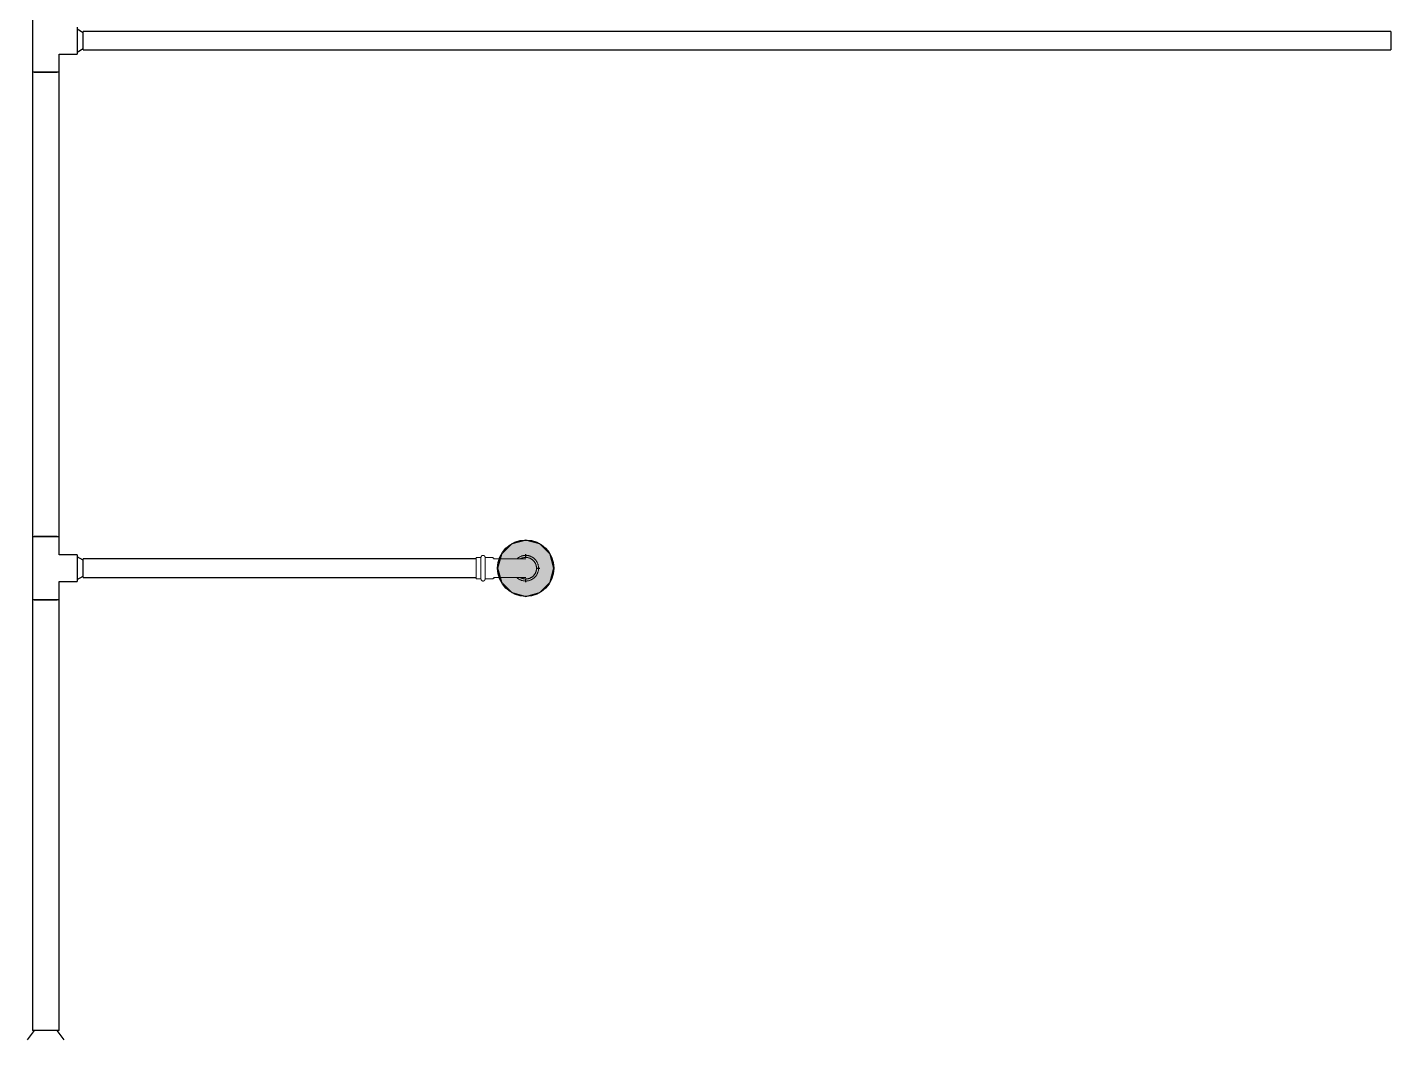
# Model space of a CAD drawing. Header units: inches. Extents: x -3327 to -1, y 8 to 1328.
# Drawn here: x -3028.3 to -2931.4, y 1123.6 to 1195.6 of the extents above; entities that cross this region are included whole.
import ezdxf

# ---------------------------------------------------------------- set-up
doc = ezdxf.new("R2010")
doc.units = ezdxf.units.IN
doc.header["$MEASUREMENT"] = 0
doc.layers.add('P-PIPE', color=3, linetype='Continuous', lineweight=9)
doc.layers.add('X - REF - FP', color=7, linetype='Continuous', true_color=0xb90000)

# ---------------------------------------------------------------- blocks, each defined once
blk = doc.blocks.new('Victaulic-VicPress316-Elbow 90-45deg Style P568_P571 - Standard-523083-SECOND LEVEL')
at = {"layer": 'P-PIPE'}
for p, q in [((-3178.283, 1233.462), (-3178.283, 1232.568)), ((-3176.968, 1232.571), (-3176.968, 1233.462)), ((-3178.392, 1232.416), (-3178.392, 1231.964)), ((-3176.859, 1231.964), (-3176.859, 1232.416)), ((-3177.625, 1231.964), (-3178.392, 1231.964)), ((-3178.392, 1231.673), (-3178.392, 1231.335)), ((-3177.625, 1231.673), (-3178.392, 1231.673)), ((-3178.392, 1231.335), (-3177.625, 1231.335)), ((-3176.859, 1231.964), (-3177.625, 1231.964)), ((-3176.859, 1231.673), (-3177.625, 1231.673)), ((-3177.625, 1231.335), (-3176.859, 1231.335)), ((-3176.859, 1231.335), (-3176.859, 1231.673))]:
    blk.add_line(p, q, dxfattribs=at)
at = {"layer": 'P-PIPE', "flags": 128}
for points in [[(-3177.625, 1235.767), (-3177.661, 1235.766), (-3177.698, 1235.764), (-3177.734, 1235.76), (-3177.77, 1235.755), (-3177.806, 1235.749), (-3177.842, 1235.741), (-3177.877, 1235.731), (-3177.912, 1235.721), (-3177.946, 1235.708), (-3177.98, 1235.695), (-3178.013, 1235.68), (-3178.046, 1235.664), (-3178.078, 1235.646), (-3178.109, 1235.628), (-3178.14, 1235.608), (-3178.17, 1235.586), (-3178.198, 1235.564), (-3178.226, 1235.54), (-3178.253, 1235.516), (-3178.279, 1235.49), (-3178.304, 1235.464), (-3178.328, 1235.436), (-3178.351, 1235.407), (-3178.372, 1235.378), (-3178.392, 1235.348), (-3178.412, 1235.317), (-3178.429, 1235.285), (-3178.446, 1235.252), (-3178.461, 1235.219), (-3178.475, 1235.185), (-3178.488, 1235.151), (-3178.499, 1235.116), (-3178.508, 1235.081), (-3178.517, 1235.046), (-3178.524, 1235.01), (-3178.529, 1234.974), (-3178.533, 1234.938), (-3178.536, 1234.901), (-3178.537, 1234.865), (-3178.537, 1234.828), (-3178.535, 1234.792), (-3178.532, 1234.755), (-3178.527, 1234.719), (-3178.521, 1234.683), (-3178.513, 1234.648), (-3178.504, 1234.612), (-3178.494, 1234.577), (-3178.482, 1234.543), (-3178.469, 1234.509), (-3178.454, 1234.475), (-3178.438, 1234.442), (-3178.421, 1234.41), (-3178.403, 1234.379), (-3178.383, 1234.348), (-3178.362, 1234.318), (-3178.34, 1234.289), (-3178.317, 1234.261), (-3178.293, 1234.234)], [(-3177.625, 1235.621), (-3177.656, 1235.621), (-3177.686, 1235.619), (-3177.717, 1235.616), (-3177.747, 1235.612), (-3177.777, 1235.606), (-3177.807, 1235.599), (-3177.837, 1235.591), (-3177.866, 1235.582), (-3177.895, 1235.572), (-3177.924, 1235.561), (-3177.951, 1235.548), (-3177.979, 1235.535), (-3178.006, 1235.52), (-3178.032, 1235.504), (-3178.058, 1235.487), (-3178.083, 1235.47), (-3178.107, 1235.451), (-3178.13, 1235.431), (-3178.153, 1235.41), (-3178.175, 1235.389), (-3178.196, 1235.366), (-3178.216, 1235.343), (-3178.235, 1235.319), (-3178.253, 1235.294), (-3178.27, 1235.269), (-3178.286, 1235.243), (-3178.301, 1235.216), (-3178.315, 1235.189), (-3178.328, 1235.161), (-3178.339, 1235.133), (-3178.35, 1235.104), (-3178.359, 1235.075), (-3178.368, 1235.045), (-3178.375, 1235.015), (-3178.38, 1234.985), (-3178.385, 1234.955), (-3178.388, 1234.924), (-3178.391, 1234.894), (-3178.391, 1234.863), (-3178.391, 1234.832), (-3178.39, 1234.802), (-3178.387, 1234.771), (-3178.383, 1234.741), (-3178.378, 1234.711), (-3178.371, 1234.681), (-3178.364, 1234.651), (-3178.355, 1234.622), (-3178.345, 1234.593), (-3178.334, 1234.564), (-3178.322, 1234.536), (-3178.309, 1234.508), (-3178.294, 1234.481), (-3178.283, 1234.461)], [(-3176.968, 1234.223), (-3176.946, 1234.246), (-3176.922, 1234.274), (-3176.899, 1234.302), (-3176.878, 1234.332), (-3176.858, 1234.362), (-3176.838, 1234.393), (-3176.821, 1234.425), (-3176.804, 1234.458), (-3176.789, 1234.491), (-3176.775, 1234.524), (-3176.762, 1234.559), (-3176.751, 1234.593), (-3176.742, 1234.629), (-3176.733, 1234.664), (-3176.726, 1234.7), (-3176.721, 1234.736), (-3176.717, 1234.772), (-3176.714, 1234.809), (-3176.713, 1234.845), (-3176.713, 1234.881), (-3176.715, 1234.918), (-3176.718, 1234.954), (-3176.723, 1234.99), (-3176.729, 1235.026), (-3176.737, 1235.062), (-3176.746, 1235.097), (-3176.756, 1235.132), (-3176.768, 1235.167), (-3176.781, 1235.201), (-3176.796, 1235.234), (-3176.812, 1235.267), (-3176.829, 1235.299), (-3176.847, 1235.331), (-3176.867, 1235.362), (-3176.888, 1235.392), (-3176.91, 1235.421), (-3176.933, 1235.449), (-3176.957, 1235.476), (-3176.983, 1235.502), (-3177.009, 1235.527), (-3177.036, 1235.551), (-3177.065, 1235.574), (-3177.094, 1235.596), (-3177.124, 1235.617), (-3177.155, 1235.636), (-3177.187, 1235.655), (-3177.219, 1235.671), (-3177.252, 1235.687), (-3177.285, 1235.701), (-3177.32, 1235.714), (-3177.354, 1235.726), (-3177.389, 1235.736), (-3177.425, 1235.745), (-3177.46, 1235.752), (-3177.496, 1235.758), (-3177.533, 1235.762), (-3177.569, 1235.765), (-3177.605, 1235.767), (-3177.625, 1235.767)], [(-3176.964, 1234.467), (-3176.949, 1234.494), (-3176.935, 1234.521), (-3176.922, 1234.549), (-3176.911, 1234.577), (-3176.9, 1234.606), (-3176.891, 1234.635), (-3176.882, 1234.665), (-3176.875, 1234.694), (-3176.87, 1234.725), (-3176.865, 1234.755), (-3176.862, 1234.785), (-3176.859, 1234.816), (-3176.859, 1234.847), (-3176.859, 1234.877), (-3176.86, 1234.908), (-3176.863, 1234.938), (-3176.867, 1234.969), (-3176.872, 1234.999), (-3176.879, 1235.029), (-3176.886, 1235.059), (-3176.895, 1235.088), (-3176.905, 1235.117), (-3176.916, 1235.146), (-3176.928, 1235.174), (-3176.941, 1235.201), (-3176.956, 1235.229), (-3176.971, 1235.255), (-3176.988, 1235.281), (-3177.005, 1235.306), (-3177.024, 1235.33), (-3177.043, 1235.354), (-3177.064, 1235.377), (-3177.085, 1235.399), (-3177.107, 1235.42), (-3177.13, 1235.44), (-3177.154, 1235.46), (-3177.179, 1235.478), (-3177.204, 1235.495), (-3177.23, 1235.512), (-3177.256, 1235.527), (-3177.284, 1235.541), (-3177.311, 1235.554), (-3177.34, 1235.566), (-3177.368, 1235.577), (-3177.397, 1235.587), (-3177.427, 1235.595), (-3177.457, 1235.603), (-3177.487, 1235.609), (-3177.517, 1235.614), (-3177.547, 1235.617), (-3177.578, 1235.62), (-3177.608, 1235.621), (-3177.625, 1235.621)], [(-3178.283, 1234.855), (-3178.283, 1234.854), (-3178.283, 1234.85), (-3178.283, 1234.845), (-3178.283, 1234.837), (-3178.283, 1234.827), (-3178.283, 1234.815), (-3178.283, 1234.801), (-3178.283, 1234.784), (-3178.283, 1234.766), (-3178.283, 1234.745), (-3178.283, 1234.722), (-3178.283, 1234.697), (-3178.283, 1234.671), (-3178.283, 1234.642), (-3178.283, 1234.612), (-3178.283, 1234.579), (-3178.283, 1234.545), (-3178.283, 1234.509), (-3178.283, 1234.472), (-3178.283, 1234.432), (-3178.283, 1234.392), (-3178.283, 1234.349), (-3178.283, 1234.306), (-3178.283, 1234.261), (-3178.283, 1234.214), (-3178.283, 1234.167), (-3178.283, 1234.118), (-3178.283, 1234.069), (-3178.283, 1234.018), (-3178.283, 1233.967), (-3178.283, 1233.914), (-3178.283, 1233.861), (-3178.283, 1233.808), (-3178.283, 1233.753), (-3178.283, 1233.699), (-3178.283, 1233.644), (-3178.283, 1233.588), (-3178.283, 1233.533), (-3178.283, 1233.477), (-3178.283, 1233.462)], [(-3176.968, 1233.462), (-3176.968, 1233.518), (-3176.968, 1233.573), (-3176.968, 1233.629), (-3176.968, 1233.684), (-3176.968, 1233.739), (-3176.968, 1233.793), (-3176.968, 1233.847), (-3176.968, 1233.9), (-3176.968, 1233.953), (-3176.968, 1234.004), (-3176.968, 1234.055), (-3176.968, 1234.105), (-3176.968, 1234.154), (-3176.968, 1234.202), (-3176.968, 1234.248), (-3176.968, 1234.294), (-3176.968, 1234.338), (-3176.968, 1234.38), (-3176.968, 1234.422), (-3176.968, 1234.461), (-3176.968, 1234.499), (-3176.968, 1234.535), (-3176.968, 1234.57), (-3176.968, 1234.603), (-3176.968, 1234.634), (-3176.968, 1234.663), (-3176.968, 1234.69), (-3176.968, 1234.716), (-3176.968, 1234.739), (-3176.968, 1234.76), (-3176.968, 1234.779), (-3176.968, 1234.796), (-3176.968, 1234.811), (-3176.968, 1234.824), (-3176.968, 1234.835), (-3176.968, 1234.843), (-3176.968, 1234.849), (-3176.968, 1234.853), (-3176.968, 1234.855), (-3176.968, 1234.855)], [(-3178.392, 1232.416), (-3178.391, 1232.427), (-3178.391, 1232.438), (-3178.39, 1232.448), (-3178.388, 1232.459), (-3178.386, 1232.47), (-3178.384, 1232.481), (-3178.381, 1232.491), (-3178.378, 1232.502), (-3178.374, 1232.512), (-3178.37, 1232.522), (-3178.366, 1232.532), (-3178.361, 1232.542), (-3178.355, 1232.551), (-3178.35, 1232.561), (-3178.344, 1232.57), (-3178.338, 1232.579), (-3178.331, 1232.587), (-3178.324, 1232.596), (-3178.317, 1232.604), (-3178.309, 1232.611), (-3178.301, 1232.619), (-3178.293, 1232.626), (-3178.284, 1232.633), (-3178.283, 1232.634)], [(-3176.968, 1232.634), (-3176.959, 1232.627), (-3176.951, 1232.62), (-3176.943, 1232.613), (-3176.935, 1232.605), (-3176.927, 1232.597), (-3176.92, 1232.589), (-3176.914, 1232.58), (-3176.907, 1232.571), (-3176.901, 1232.562), (-3176.896, 1232.553), (-3176.89, 1232.543), (-3176.885, 1232.534), (-3176.881, 1232.524), (-3176.877, 1232.514), (-3176.873, 1232.503), (-3176.87, 1232.493), (-3176.867, 1232.483), (-3176.864, 1232.472), (-3176.862, 1232.461), (-3176.861, 1232.45), (-3176.86, 1232.44), (-3176.859, 1232.429), (-3176.859, 1232.418), (-3176.859, 1232.416)], [(-3178.392, 1231.673), (-3178.397, 1231.673), (-3178.403, 1231.674), (-3178.409, 1231.674), (-3178.415, 1231.675), (-3178.42, 1231.676), (-3178.426, 1231.678), (-3178.432, 1231.679), (-3178.437, 1231.681), (-3178.443, 1231.683), (-3178.448, 1231.685), (-3178.453, 1231.687), (-3178.459, 1231.69), (-3178.464, 1231.693), (-3178.469, 1231.696), (-3178.474, 1231.699), (-3178.478, 1231.702), (-3178.483, 1231.706), (-3178.487, 1231.709), (-3178.492, 1231.713), (-3178.496, 1231.717), (-3178.5, 1231.722), (-3178.504, 1231.726), (-3178.507, 1231.731), (-3178.511, 1231.735), (-3178.514, 1231.74), (-3178.517, 1231.745), (-3178.52, 1231.75), (-3178.522, 1231.755), (-3178.525, 1231.761), (-3178.527, 1231.766), (-3178.529, 1231.772), (-3178.531, 1231.777), (-3178.532, 1231.783), (-3178.534, 1231.788), (-3178.535, 1231.794), (-3178.536, 1231.8), (-3178.536, 1231.806), (-3178.537, 1231.811), (-3178.537, 1231.817), (-3178.537, 1231.823), (-3178.537, 1231.829), (-3178.536, 1231.835), (-3178.535, 1231.84), (-3178.534, 1231.846), (-3178.533, 1231.852), (-3178.532, 1231.858), (-3178.53, 1231.863), (-3178.528, 1231.869), (-3178.526, 1231.874), (-3178.524, 1231.879), (-3178.521, 1231.885), (-3178.519, 1231.89), (-3178.516, 1231.895), (-3178.512, 1231.9), (-3178.509, 1231.904), (-3178.506, 1231.909), (-3178.502, 1231.914), (-3178.498, 1231.918), (-3178.494, 1231.922), (-3178.49, 1231.926), (-3178.485, 1231.93), (-3178.481, 1231.934), (-3178.476, 1231.937), (-3178.471, 1231.94), (-3178.467, 1231.944), (-3178.461, 1231.946), (-3178.456, 1231.949), (-3178.451, 1231.952), (-3178.446, 1231.954), (-3178.44, 1231.956), (-3178.435, 1231.958), (-3178.429, 1231.959), (-3178.423, 1231.961), (-3178.418, 1231.962), (-3178.412, 1231.963), (-3178.406, 1231.964), (-3178.4, 1231.964), (-3178.395, 1231.964), (-3178.392, 1231.964)], [(-3177.625, 1231.964), (-3177.656, 1231.964), (-3177.686, 1231.964), (-3177.717, 1231.964), (-3177.747, 1231.964), (-3177.777, 1231.964), (-3177.807, 1231.964), (-3177.837, 1231.964), (-3177.866, 1231.964), (-3177.895, 1231.964), (-3177.924, 1231.964), (-3177.951, 1231.964), (-3177.979, 1231.964), (-3178.006, 1231.964), (-3178.032, 1231.964), (-3178.058, 1231.964), (-3178.083, 1231.964), (-3178.107, 1231.964), (-3178.13, 1231.964), (-3178.153, 1231.964), (-3178.175, 1231.964), (-3178.196, 1231.964), (-3178.216, 1231.964), (-3178.235, 1231.964), (-3178.253, 1231.964), (-3178.27, 1231.964), (-3178.286, 1231.964), (-3178.301, 1231.964), (-3178.315, 1231.964), (-3178.328, 1231.964), (-3178.339, 1231.964), (-3178.35, 1231.964), (-3178.359, 1231.964), (-3178.368, 1231.964), (-3178.375, 1231.964), (-3178.38, 1231.964), (-3178.385, 1231.964), (-3178.388, 1231.964), (-3178.391, 1231.964), (-3178.391, 1231.964), (-3178.392, 1231.964)], [(-3178.392, 1231.964), (-3178.391, 1231.964), (-3178.389, 1231.964), (-3178.386, 1231.964), (-3178.382, 1231.964), (-3178.376, 1231.964), (-3178.37, 1231.964), (-3178.362, 1231.964), (-3178.353, 1231.964)], [(-3178.35, 1231.673), (-3178.359, 1231.673), (-3178.368, 1231.673), (-3178.375, 1231.673), (-3178.38, 1231.673), (-3178.385, 1231.673), (-3178.388, 1231.673), (-3178.391, 1231.673), (-3178.391, 1231.673), (-3178.392, 1231.673)], [(-3178.392, 1231.673), (-3178.391, 1231.673), (-3178.389, 1231.673), (-3178.386, 1231.673), (-3178.382, 1231.673), (-3178.376, 1231.673), (-3178.37, 1231.673), (-3178.362, 1231.673), (-3178.353, 1231.673), (-3178.342, 1231.673), (-3178.331, 1231.673), (-3178.319, 1231.673), (-3178.305, 1231.673), (-3178.29, 1231.673), (-3178.274, 1231.673), (-3178.258, 1231.673), (-3178.24, 1231.673), (-3178.221, 1231.673), (-3178.201, 1231.673), (-3178.181, 1231.673), (-3178.159, 1231.673), (-3178.137, 1231.673), (-3178.113, 1231.673), (-3178.089, 1231.673), (-3178.065, 1231.673), (-3178.039, 1231.673), (-3178.013, 1231.673), (-3177.986, 1231.673), (-3177.959, 1231.673), (-3177.931, 1231.673), (-3177.903, 1231.673), (-3177.874, 1231.673), (-3177.845, 1231.673), (-3177.815, 1231.673), (-3177.785, 1231.673), (-3177.755, 1231.673), (-3177.725, 1231.673), (-3177.695, 1231.673), (-3177.664, 1231.673), (-3177.633, 1231.673), (-3177.625, 1231.673)], [(-3176.859, 1231.964), (-3176.859, 1231.964), (-3176.861, 1231.964), (-3176.864, 1231.964), (-3176.868, 1231.964), (-3176.874, 1231.964), (-3176.88, 1231.964), (-3176.888, 1231.964), (-3176.897, 1231.964), (-3176.908, 1231.964), (-3176.919, 1231.964), (-3176.932, 1231.964), (-3176.945, 1231.964), (-3176.96, 1231.964), (-3176.976, 1231.964), (-3176.992, 1231.964), (-3177.01, 1231.964), (-3177.029, 1231.964), (-3177.049, 1231.964), (-3177.069, 1231.964), (-3177.091, 1231.964), (-3177.113, 1231.964), (-3177.137, 1231.964), (-3177.161, 1231.964), (-3177.185, 1231.964), (-3177.211, 1231.964), (-3177.237, 1231.964), (-3177.264, 1231.964), (-3177.291, 1231.964), (-3177.319, 1231.964), (-3177.347, 1231.964), (-3177.376, 1231.964), (-3177.405, 1231.964), (-3177.435, 1231.964), (-3177.465, 1231.964), (-3177.495, 1231.964), (-3177.525, 1231.964), (-3177.556, 1231.964), (-3177.586, 1231.964), (-3177.617, 1231.964), (-3177.625, 1231.964)], [(-3177.625, 1231.673), (-3177.594, 1231.673), (-3177.564, 1231.673), (-3177.533, 1231.673), (-3177.503, 1231.673), (-3177.473, 1231.673), (-3177.443, 1231.673), (-3177.413, 1231.673), (-3177.384, 1231.673), (-3177.355, 1231.673), (-3177.327, 1231.673), (-3177.299, 1231.673), (-3177.271, 1231.673), (-3177.244, 1231.673), (-3177.218, 1231.673), (-3177.192, 1231.673), (-3177.167, 1231.673), (-3177.143, 1231.673), (-3177.12, 1231.673), (-3177.097, 1231.673), (-3177.075, 1231.673), (-3177.054, 1231.673), (-3177.034, 1231.673), (-3177.015, 1231.673), (-3176.997, 1231.673), (-3176.98, 1231.673), (-3176.964, 1231.673), (-3176.949, 1231.673), (-3176.935, 1231.673), (-3176.922, 1231.673), (-3176.911, 1231.673), (-3176.9, 1231.673), (-3176.891, 1231.673), (-3176.882, 1231.673), (-3176.875, 1231.673), (-3176.87, 1231.673), (-3176.865, 1231.673), (-3176.862, 1231.673), (-3176.859, 1231.673), (-3176.859, 1231.673), (-3176.859, 1231.673)], [(-3176.9, 1231.964), (-3176.891, 1231.964), (-3176.882, 1231.964), (-3176.875, 1231.964), (-3176.87, 1231.964), (-3176.865, 1231.964), (-3176.862, 1231.964), (-3176.859, 1231.964), (-3176.859, 1231.964), (-3176.859, 1231.964)], [(-3176.859, 1231.673), (-3176.859, 1231.673), (-3176.861, 1231.673), (-3176.864, 1231.673), (-3176.868, 1231.673), (-3176.874, 1231.673), (-3176.88, 1231.673), (-3176.888, 1231.673), (-3176.897, 1231.673)], [(-3176.859, 1231.964), (-3176.853, 1231.964), (-3176.847, 1231.964), (-3176.841, 1231.963), (-3176.835, 1231.962), (-3176.83, 1231.961), (-3176.824, 1231.96), (-3176.818, 1231.959), (-3176.813, 1231.957), (-3176.807, 1231.955), (-3176.802, 1231.953), (-3176.797, 1231.95), (-3176.791, 1231.948), (-3176.786, 1231.945), (-3176.781, 1231.942), (-3176.776, 1231.939), (-3176.772, 1231.936), (-3176.767, 1231.932), (-3176.763, 1231.928), (-3176.758, 1231.924), (-3176.754, 1231.92), (-3176.75, 1231.916), (-3176.746, 1231.912), (-3176.743, 1231.907), (-3176.739, 1231.902), (-3176.736, 1231.897), (-3176.733, 1231.893), (-3176.73, 1231.887), (-3176.728, 1231.882), (-3176.725, 1231.877), (-3176.723, 1231.872), (-3176.721, 1231.866), (-3176.719, 1231.861), (-3176.718, 1231.855), (-3176.716, 1231.849), (-3176.715, 1231.844), (-3176.714, 1231.838), (-3176.714, 1231.832), (-3176.713, 1231.826), (-3176.713, 1231.82), (-3176.713, 1231.815), (-3176.713, 1231.809), (-3176.714, 1231.803), (-3176.715, 1231.797), (-3176.716, 1231.791), (-3176.717, 1231.786), (-3176.718, 1231.78), (-3176.72, 1231.775), (-3176.722, 1231.769), (-3176.724, 1231.764), (-3176.726, 1231.758), (-3176.729, 1231.753), (-3176.731, 1231.748), (-3176.734, 1231.743), (-3176.738, 1231.738), (-3176.741, 1231.733), (-3176.744, 1231.729), (-3176.748, 1231.724), (-3176.752, 1231.72), (-3176.756, 1231.716), (-3176.76, 1231.712), (-3176.765, 1231.708), (-3176.769, 1231.704), (-3176.774, 1231.701), (-3176.779, 1231.697), (-3176.784, 1231.694), (-3176.789, 1231.691), (-3176.794, 1231.689), (-3176.799, 1231.686), (-3176.804, 1231.684), (-3176.81, 1231.682), (-3176.815, 1231.68), (-3176.821, 1231.678), (-3176.827, 1231.677), (-3176.832, 1231.676), (-3176.838, 1231.675), (-3176.844, 1231.674), (-3176.85, 1231.674), (-3176.855, 1231.673), (-3176.859, 1231.673)]]:
    blk.add_lwpolyline(points, dxfattribs=at)

msp = doc.modelspace()

# ---------------------------------------------------------------- hatches: boundary and pattern name
at = {"layer": 'X - REF - FP'}
h = msp.add_hatch(color=256, dxfattribs=at)
edge = h.paths.add_edge_path(flags=0)
edge.add_arc((-2992.873, 1157.133), 2, 0, 360)
msp.add_hatch(color=256, dxfattribs=at).paths.add_polyline_path([(-2992.873, 1155.133), (-2991.873, 1155.401), (-2991.141, 1156.133), (-2990.873, 1157.133), (-2991.141, 1158.133), (-2991.873, 1158.865), (-2992.873, 1159.133), (-2993.873, 1158.865), (-2994.605, 1158.133), (-2994.873, 1157.133), (-2994.605, 1156.133), (-2993.873, 1155.401)], flags=0)

# ---------------------------------------------------------------- linework, layer by layer
for p, q in [((-3027.952, 1196.877), (-3027.952, 1192.389)), ((-3024.757, 1195.584), (-3024.757, 1193.682)), ((-3024.351, 1195.195), (-3024.757, 1195.445)), ((-2931.373, 1195.29), (-3024.351, 1195.29)), ((-3024.351, 1193.975), (-3024.351, 1195.29)), ((-2931.373, 1195.29), (-2931.373, 1193.975)), ((-3026.05, 1192.389), (-3026.05, 1193.682)), ((-3026.05, 1193.682), (-3024.757, 1193.682)), ((-3024.757, 1193.82), (-3024.351, 1194.07)), ((-3024.351, 1193.975), (-2931.373, 1193.975)), ((-3026.05, 1192.389), (-3027.952, 1192.389)), ((-3027.951, 1192.389), (-3027.951, 1159.377)), ((-3027.824, 1192.389), (-3027.673, 1192.389)), ((-3027.673, 1192.389), (-3027.476, 1192.389)), ((-3027.476, 1192.389), (-3027.247, 1192.389)), ((-3027.247, 1192.389), (-3026.755, 1192.389)), ((-3026.755, 1192.389), (-3026.526, 1192.389)), ((-3026.526, 1192.389), (-3026.329, 1192.389)), ((-3026.329, 1192.389), (-3026.178, 1192.389)), ((-3026.051, 1159.377), (-3026.051, 1192.389)), ((-3027.952, 1159.377), (-3027.952, 1154.889)), ((-3027.952, 1159.377), (-3026.05, 1159.377)), ((-3027.673, 1159.377), (-3027.824, 1159.377)), ((-3027.476, 1159.377), (-3027.673, 1159.377)), ((-3027.247, 1159.377), (-3027.476, 1159.377)), ((-3026.755, 1159.377), (-3027.247, 1159.377)), ((-3026.526, 1159.377), (-3026.755, 1159.377)), ((-3026.329, 1159.377), (-3026.526, 1159.377)), ((-3026.178, 1159.377), (-3026.329, 1159.377)), ((-3026.05, 1158.084), (-3026.05, 1159.377)), ((-2993.873, 1158.865), (-2994.605, 1158.133)), ((-2992.873, 1159.133), (-2993.873, 1158.865)), ((-2991.873, 1158.865), (-2992.873, 1159.133)), ((-2991.141, 1158.133), (-2991.873, 1158.865)), ((-3024.757, 1158.084), (-3026.05, 1158.084)), ((-3024.757, 1158.084), (-3024.757, 1156.182)), ((-3024.351, 1157.695), (-3024.757, 1157.945)), ((-2996.393, 1157.79), (-3024.351, 1157.79)), ((-3024.351, 1156.475), (-3024.351, 1157.79)), ((-2994.605, 1158.133), (-2994.873, 1157.133)), ((-2992.873, 1157.869), (-2992.873, 1158.133)), ((-2990.873, 1157.133), (-2991.141, 1158.133)), ((-3024.757, 1156.32), (-3024.351, 1156.57)), ((-2994.873, 1157.133), (-2994.605, 1156.133)), ((-2992.135, 1157.133), (-2991.873, 1157.133)), ((-2991.141, 1156.133), (-2990.873, 1157.133)), ((-3026.05, 1154.889), (-3026.05, 1156.182)), ((-3026.05, 1156.182), (-3024.757, 1156.182)), ((-3024.351, 1156.475), (-2996.393, 1156.475)), ((-2994.605, 1156.133), (-2993.873, 1155.401)), ((-2992.873, 1156.133), (-2992.873, 1156.397)), ((-2991.873, 1155.401), (-2991.141, 1156.133)), ((-3026.05, 1154.889), (-3027.952, 1154.889)), ((-3027.951, 1154.889), (-3027.951, 1124.273)), ((-3027.824, 1154.889), (-3027.673, 1154.889)), ((-3027.673, 1154.889), (-3027.476, 1154.889)), ((-3027.476, 1154.889), (-3027.247, 1154.889)), ((-3027.247, 1154.889), (-3026.755, 1154.889)), ((-3026.755, 1154.889), (-3026.526, 1154.889)), ((-3026.526, 1154.889), (-3026.329, 1154.889)), ((-3026.329, 1154.889), (-3026.178, 1154.889)), ((-3026.051, 1124.273), (-3026.051, 1154.889)), ((-2993.873, 1155.401), (-2992.873, 1155.133)), ((-2992.873, 1155.133), (-2991.873, 1155.401)), ((-3027.814, 1124.273), (-3028.314, 1123.617)), ((-3026.051, 1124.273), (-3027.951, 1124.273)), ((-3025.689, 1123.617), (-3026.189, 1124.273))]:
    msp.add_line(p, q, dxfattribs=at)
msp.add_circle((-2992.873, 1157.133), 2, dxfattribs=at)

# ---------------------------------------------------------------- block references
at = {"layer": 'X - REF - FP', "rotation": 270}
msp.add_blockref('Victaulic-VicPress316-Elbow 90-45deg Style P568_P571 - Standard-523083-SECOND LEVEL', (-4227.728, -2020.492), dxfattribs=at)

doc.saveas('drawing.dxf')
